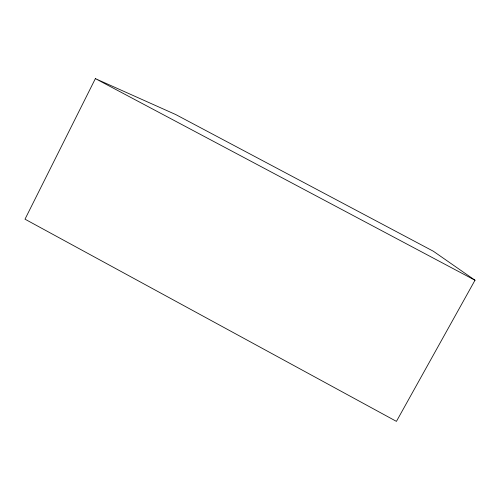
<?xml version="1.0" encoding="UTF-8"?>
<svg xmlns="http://www.w3.org/2000/svg" width="500" height="500" viewBox="0 0 500 500"><rect width="100%" height="100%" fill="white"/><g stroke="black" fill="none" stroke-linecap="round" stroke-linejoin="round"><path stroke-width="0.75" d="M95.375 78.625L25 219.181L396.431 421.375L475 280.231L433.356 251.244L175.662 114.519L95.375 78.625L475 280.231"/></g></svg>
